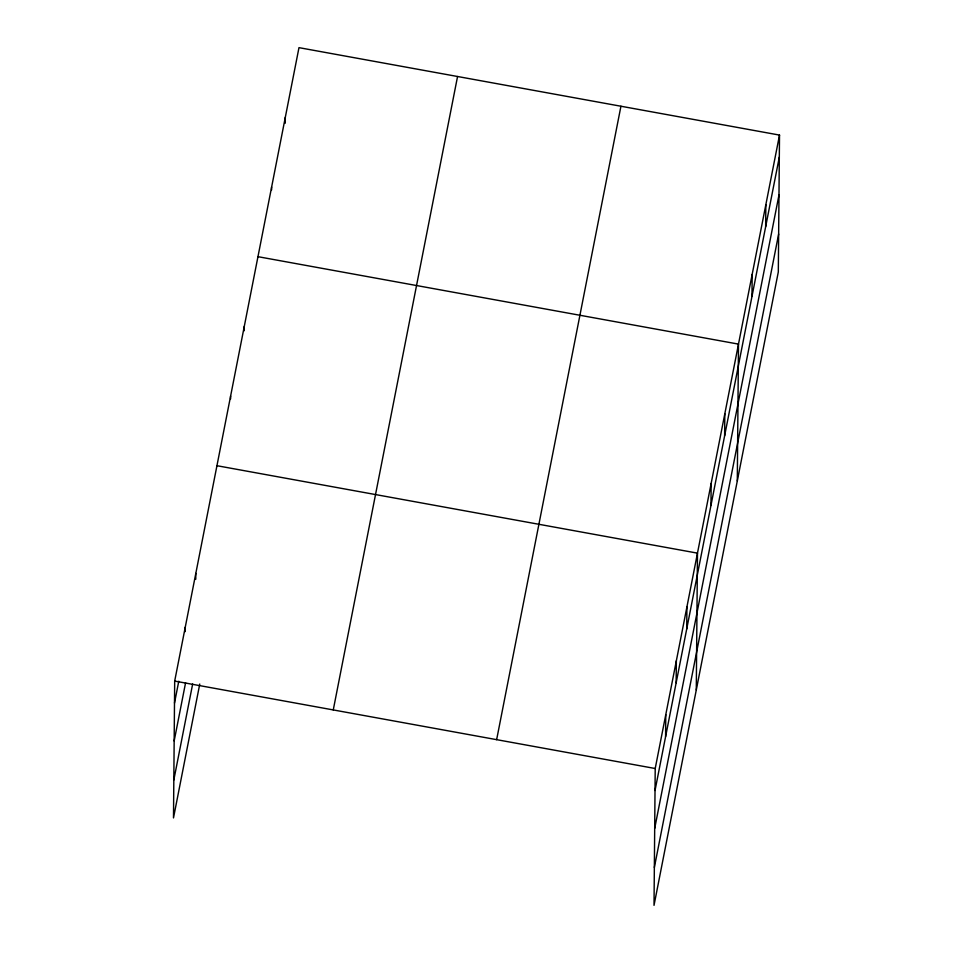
<?xml version="1.0" encoding="UTF-8"?>
<svg xmlns="http://www.w3.org/2000/svg" width="953" height="953" viewBox="0 0 953 953"><rect width="100%" height="100%" fill="white"/><g stroke="black" fill="none" stroke-linecap="round" stroke-linejoin="round"><path stroke-width="1.43" d="M779.506 135.088L655.211 768.511L654.02 905.35L778.315 271.927L779.506 135.088L298.98 47.65L174.685 681.073L173.494 817.912L199.761 684.04M185.216 631.636L185.251 627.229M195.758 579.257L195.818 573.384M230.59 398.962L230.614 396.031M244.254 330.751L244.29 326.355M271.605 189.933L271.629 187.002M285.257 123.199L285.304 117.326M665.587 736.669L665.778 714.667M676.154 682.825L676.344 660.822M686.72 628.992L686.91 606.99M696.286 689.984L697.477 553.145L216.939 465.707M710.962 505.471L711.152 483.469M724.625 435.795L724.816 413.793M737.3 480.955L738.492 344.116L257.965 256.679M751.977 296.443L752.167 274.44M765.652 226.766L765.843 204.764M174.494 703.076L178.771 681.24M174.161 740.969L185.585 682.765M173.815 780.019L192.661 683.98M333.264 709.925L457.559 76.502M496.644 739.659L620.939 106.236M655.021 790.514L779.316 157.09M654.699 828.407L778.982 194.984M654.354 867.456L778.649 234.033M174.685 681.073L655.211 768.511"/></g></svg>
